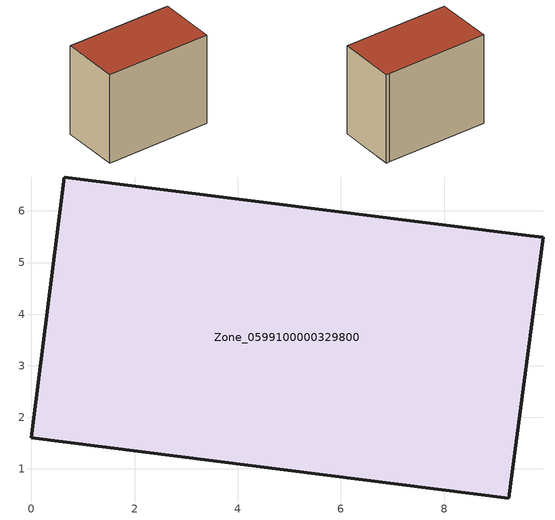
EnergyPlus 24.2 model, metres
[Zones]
Zone_0599100000329800
 floor ground (C_G): 9.92,5.49 9.25,0.44 0,1.61 0.64,6.66 9.66,5.52 z0
 wall outside (C_F): 9.66,5.52 0.64,6.66 0,1.61 9.25,0.44 9.92,5.49 9.66,5.52 z0:8.1
 roof outside (C_R): 9.25,0.44 9.92,5.49 9.66,5.52 0.64,6.66 0,1.61 z8.1
[BUILDING]
Pand.0599100000329800: North Axis=0; Terrain=City; Loads Convergence Tolerance Value=0.04; Temperature Convergence Tolerance Value=0.4; Solar Distribution=FullExterior; Maximum Number of Warmup Days=25; Minimum Number of Warmup Days=1
[Site:Location]
Rotterdam.The.Hague.AP_ZH_NLD Design_Conditions: Latitude=51.96; Longitude=4.45; Time Zone=1; Elevation=-4.5
[SITE:GROUNDTEMPERATURE:BUILDINGSURFACE]
18, 18, 18, 18, 18, 18, 18, 18, 18, 18, 18, 18
[MATERIAL] Thermal Absorptance=0.9; Solar Absorptance=0.7; Visible Absorptance=0.7
Name | Roughness | Thickness | Conductivity | Density | Specific Heat
G.TI.1975-1991 | MediumSmooth | 0.15 | 0.288461 | 540 | 1210
F.TI.1975-1991 | Rough | 0.3 | 0.230769 | 1920 | 840
R.TI.1975-1991 | MediumRough | 0.2 | 0.153846 | 1500 | 1000
[CONSTRUCTION]
C_G: G.TI.1975-1991
C_F: F.TI.1975-1991
C_R: R.TI.1975-1991
[ZONE]
Zone_0599100000329800: Type=1; Multiplier=1; Ceiling Height=Autocalculate; Volume=Autocalculate; Floor Area=autocalculate; Part of Total Floor Area=Yes
[ZONEINFILTRATION:DESIGNFLOWRATE]
Infil_Zone_0599100000329800: Zone or ZoneList or Space or SpaceList=Zone_0599100000329800; Schedule=AlwaysOn; Design Flow Rate Calculation Method=Flow/Area; Flow Rate per Floor Area=0.003; Constant Term Coefficient=1; Temperature Term Coefficient=0; Velocity Term Coefficient=0; Velocity Squared Term Coefficient=0
[HVACTEMPLATE:ZONE:IDEALLOADSAIRSYSTEM]
Zone_0599100000329800: Maximum Heating Supply Air Temperature=50; Minimum Cooling Supply Air Temperature=13; Maximum Heating Supply Air Humidity Ratio=0.0156; Minimum Cooling Supply Air Humidity Ratio=0.0077; Heating Limit=NoLimit; Cooling Limit=NoLimit; Dehumidification Control Type=ConstantSensibleHeatRatio; Cooling Sensible Heat Ratio=0.7; Dehumidification Setpoint=60; Humidification Control Type=None; Humidification Setpoint=30; Outdoor Air Method=None; Outdoor Air Flow Rate per Person=0.00944; Outdoor Air Flow Rate per Zone Floor Area=0; Outdoor Air Flow Rate per Zone=0; Demand Controlled Ventilation Type=None; Outdoor Air Economizer Type=NoEconomizer; Heat Recovery Type=None; Sensible Heat Recovery Effectiveness=0.7; Latent Heat Recovery Effectiveness=0.65
[ZONECONTROL:THERMOSTAT]
ThermostatControl_Zone_0599100000329800: Zone or ZoneList=Zone_0599100000329800; Control Type Schedule=DualSetpointControlType; Control 1=Thermostat_Zone_0599100000329800; Temperature Difference Between Cutout And Setpoint=0
[THERMOSTATSETPOINT:DUALSETPOINT]
Thermostat_Zone_0599100000329800: Heating Setpoint Temperature Schedule=HeatingSetpoint_Zone_0599100000329800; Cooling Setpoint Temperature Schedule=CoolingSetpoint_Zone_0599100000329800
[SCHEDULE:COMPACT]
HeatingSetpoint_Zone_0599100000329800: Through: 12/31, For: AllDays, Until: 24:00, 21
CoolingSetpoint_Zone_0599100000329800: Through: 12/31, For: AllDays, Until: 24:00, 24
DualSetpointControlType: Through: 12/31, For: AllDays, Until: 24:00, 4
AlwaysOn: Through: 12/31, For: AllDays, Until: 24:00, 1
